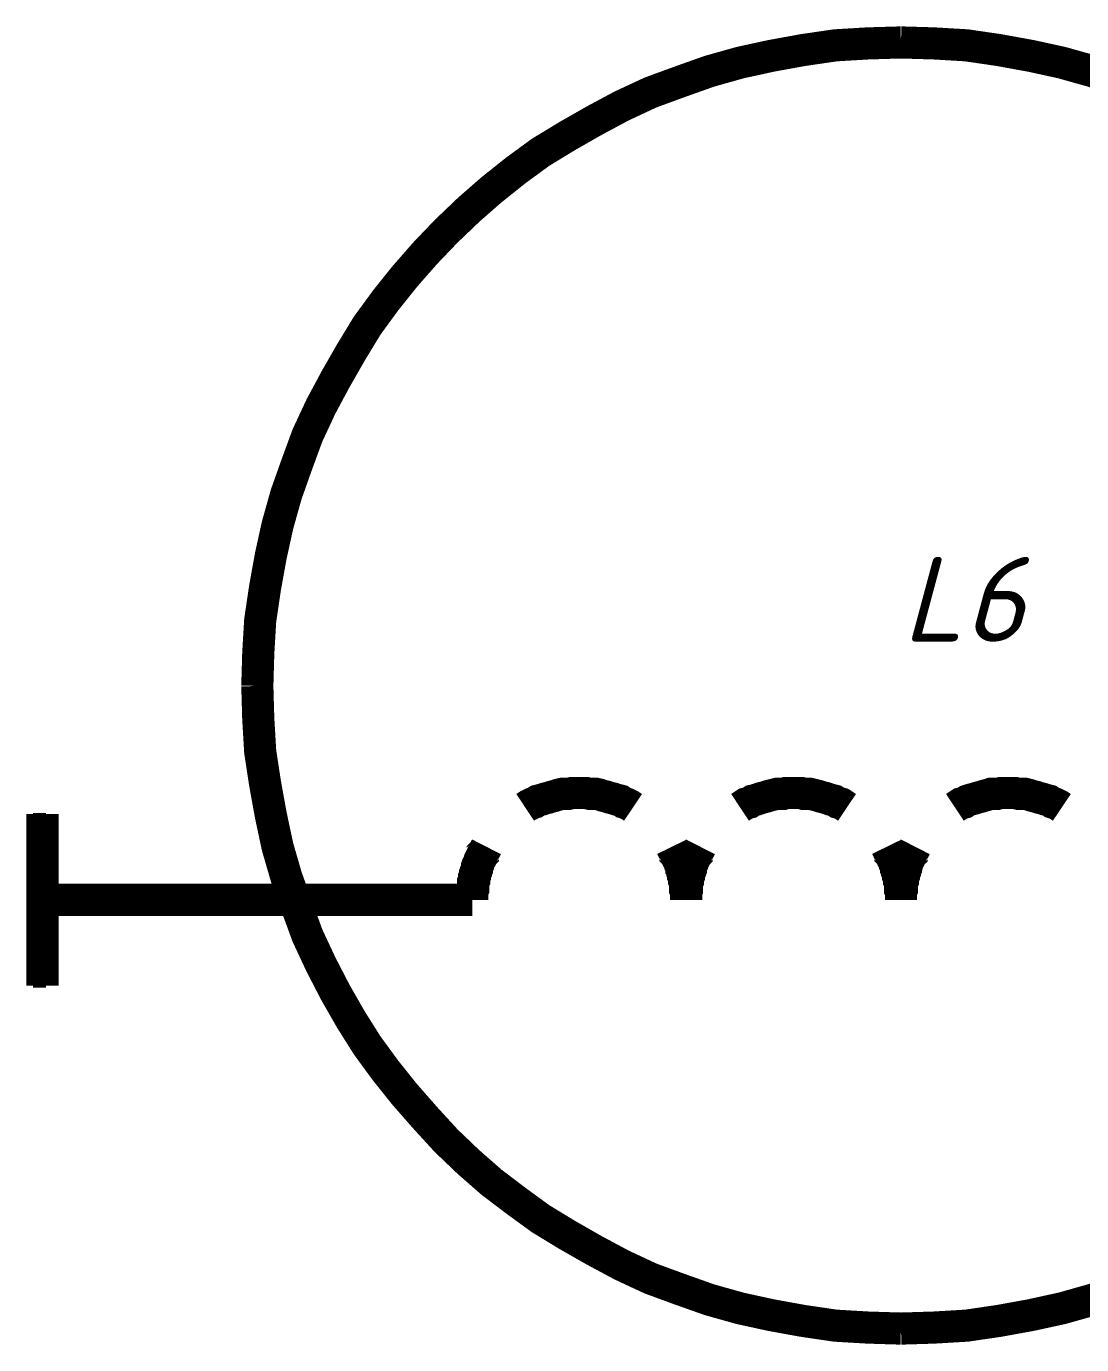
# Model space of a CAD drawing. Header units: inches. Extents: x 0 to 841, y 0 to 594.
# Drawn here: x 484.62 to 509.22, y 119.62 to 150.36 of the extents above; entities that cross this region are included whole.
import ezdxf

# ---------------------------------------------------------------- set-up
doc = ezdxf.new("R2010")
doc.units = ezdxf.units.IN
doc.layers.add('Sheet', color=255, linetype='Continuous')
doc.styles.get("Standard").update_dxf_attribs({"font": 'isocpeui.ttf'})

msp = doc.modelspace()

# ---------------------------------------------------------------- linework, layer by layer
at = {"layer": 'Sheet'}
for points in [[(490.007, 134.98, 0.749, 0.749, 0), (490.029, 135.743, 0.749, 0.749, 0), (490.074, 136.507, 0.749, 0.749, 0), (490.187, 137.27, 0.749, 0.749, 0), (490.321, 138.012, 0.749, 0.749, 0), (490.479, 138.73, 0.749, 0.749, 0), (490.681, 139.449, 0.749, 0.749, 0), (490.928, 140.145, 0.749, 0.749, 0), (491.175, 140.819, 0.749, 0.749, 0), (491.489, 141.493, 0.749, 0.749, 0), (491.826, 142.122, 0.749, 0.749, 0), (492.185, 142.75, 0.749, 0.749, 0), (492.567, 143.379, 0.749, 0.749, 0), (492.994, 143.963, 0.749, 0.749, 0), (493.443, 144.525, 0.749, 0.749, 0), (493.915, 145.064, 0.749, 0.749, 0), (494.409, 145.58, 0.749, 0.749, 0), (494.925, 146.074, 0.749, 0.749, 0), (495.464, 146.546, 0.749, 0.749, 0), (496.026, 146.995, 0.749, 0.749, 0), (496.61, 147.422, 0.749, 0.749, 0), (497.238, 147.804, 0.749, 0.749, 0), (497.867, 148.163, 0.749, 0.749, 0), (498.496, 148.5, 0.749, 0.749, 0), (499.17, 148.814, 0.749, 0.749, 0), (499.843, 149.061, 0.749, 0.749, 0), (500.54, 149.309, 0.749, 0.749, 0), (501.258, 149.511, 0.749, 0.749, 0), (501.977, 149.668, 0.749, 0.749, 0), (502.718, 149.803, 0.749, 0.749, 0), (503.482, 149.915, 0.749, 0.749, 0), (504.245, 149.96, 0.749, 0.749, 0), (505.009, 149.982, 0.749, 0.749, 0)], [(505.009, 149.982, 0.749, 0.749, 0), (504.245, 149.96, 0.749, 0.749, 0), (503.482, 149.915, 0.749, 0.749, 0), (502.718, 149.803, 0.749, 0.749, 0), (501.977, 149.668, 0.749, 0.749, 0), (501.258, 149.511, 0.749, 0.749, 0), (500.54, 149.309, 0.749, 0.749, 0), (499.843, 149.061, 0.749, 0.749, 0), (499.17, 148.814, 0.749, 0.749, 0), (498.496, 148.5, 0.749, 0.749, 0), (497.867, 148.163, 0.749, 0.749, 0), (497.238, 147.804, 0.749, 0.749, 0), (496.61, 147.422, 0.749, 0.749, 0), (496.026, 146.995, 0.749, 0.749, 0), (495.464, 146.546, 0.749, 0.749, 0), (494.925, 146.074, 0.749, 0.749, 0), (494.409, 145.58, 0.749, 0.749, 0), (493.915, 145.064, 0.749, 0.749, 0), (493.443, 144.525, 0.749, 0.749, 0), (492.994, 143.963, 0.749, 0.749, 0), (492.567, 143.379, 0.749, 0.749, 0), (492.185, 142.75, 0.749, 0.749, 0), (491.826, 142.122, 0.749, 0.749, 0), (491.489, 141.493, 0.749, 0.749, 0), (491.175, 140.819, 0.749, 0.749, 0), (490.928, 140.145, 0.749, 0.749, 0), (490.681, 139.449, 0.749, 0.749, 0), (490.479, 138.73, 0.749, 0.749, 0), (490.321, 138.012, 0.749, 0.749, 0), (490.187, 137.27, 0.749, 0.749, 0), (490.074, 136.507, 0.749, 0.749, 0), (490.029, 135.743, 0.749, 0.749, 0), (490.007, 134.98, 0.749, 0.749, 0)], [(505.009, 149.982, 0.749, 0.749, 0), (505.009, 149.982, 0.749, 0.749, 0)], [(505.009, 149.982, 0.749, 0.749, 0), (505.772, 149.96, 0.749, 0.749, 0), (506.536, 149.915, 0.749, 0.749, 0), (507.299, 149.803, 0.749, 0.749, 0), (508.041, 149.668, 0.749, 0.749, 0), (508.759, 149.511, 0.749, 0.749, 0), (509.478, 149.309, 0.749, 0.749, 0), (510.174, 149.061, 0.749, 0.749, 0)], [(510.174, 149.061, 0.749, 0.749, 0), (509.478, 149.309, 0.749, 0.749, 0), (508.759, 149.511, 0.749, 0.749, 0), (508.041, 149.668, 0.749, 0.749, 0), (507.299, 149.803, 0.749, 0.749, 0), (506.536, 149.915, 0.749, 0.749, 0), (505.772, 149.96, 0.749, 0.749, 0), (505.009, 149.982, 0.749, 0.749, 0)], [(505.009, 119.999, 0.749, 0.749, 0), (504.245, 120.022, 0.749, 0.749, 0), (503.482, 120.067, 0.749, 0.749, 0), (502.718, 120.179, 0.749, 0.749, 0), (501.977, 120.314, 0.749, 0.749, 0), (501.258, 120.471, 0.749, 0.749, 0), (500.54, 120.673, 0.749, 0.749, 0), (499.843, 120.92, 0.749, 0.749, 0), (499.17, 121.167, 0.749, 0.749, 0), (498.496, 121.482, 0.749, 0.749, 0), (497.867, 121.819, 0.749, 0.749, 0), (497.238, 122.178, 0.749, 0.749, 0), (496.61, 122.56, 0.749, 0.749, 0), (496.026, 122.986, 0.749, 0.749, 0), (495.464, 123.413, 0.749, 0.749, 0), (494.925, 123.885, 0.749, 0.749, 0), (494.409, 124.379, 0.749, 0.749, 0), (493.915, 124.918, 0.749, 0.749, 0), (493.443, 125.457, 0.749, 0.749, 0), (492.994, 126.018, 0.749, 0.749, 0), (492.567, 126.602, 0.749, 0.749, 0), (492.185, 127.209, 0.749, 0.749, 0), (491.826, 127.838, 0.749, 0.749, 0), (491.489, 128.489, 0.749, 0.749, 0), (491.175, 129.163, 0.749, 0.749, 0), (490.928, 129.836, 0.749, 0.749, 0), (490.681, 130.533, 0.749, 0.749, 0), (490.479, 131.229, 0.749, 0.749, 0), (490.321, 131.97, 0.749, 0.749, 0), (490.187, 132.711, 0.749, 0.749, 0), (490.074, 133.452, 0.749, 0.749, 0), (490.029, 134.216, 0.749, 0.749, 0), (490.007, 134.98, 0.749, 0.749, 0)], [(490.007, 134.98, 0.749, 0.749, 0), (490.007, 134.98, 0.749, 0.749, 0)], [(490.007, 134.98, 0.749, 0.749, 0), (490.029, 134.216, 0.749, 0.749, 0), (490.074, 133.452, 0.749, 0.749, 0), (490.187, 132.711, 0.749, 0.749, 0), (490.321, 131.97, 0.749, 0.749, 0), (490.479, 131.229, 0.749, 0.749, 0), (490.681, 130.533, 0.749, 0.749, 0), (490.928, 129.836, 0.749, 0.749, 0), (491.175, 129.163, 0.749, 0.749, 0), (491.489, 128.489, 0.749, 0.749, 0), (491.826, 127.838, 0.749, 0.749, 0), (492.185, 127.209, 0.749, 0.749, 0), (492.567, 126.602, 0.749, 0.749, 0), (492.994, 126.018, 0.749, 0.749, 0), (493.443, 125.457, 0.749, 0.749, 0), (493.915, 124.918, 0.749, 0.749, 0), (494.409, 124.379, 0.749, 0.749, 0), (494.925, 123.885, 0.749, 0.749, 0), (495.464, 123.413, 0.749, 0.749, 0), (496.026, 122.986, 0.749, 0.749, 0), (496.61, 122.56, 0.749, 0.749, 0), (497.238, 122.178, 0.749, 0.749, 0), (497.867, 121.819, 0.749, 0.749, 0), (498.496, 121.482, 0.749, 0.749, 0), (499.17, 121.167, 0.749, 0.749, 0), (499.843, 120.92, 0.749, 0.749, 0), (500.54, 120.673, 0.749, 0.749, 0), (501.258, 120.471, 0.749, 0.749, 0), (501.977, 120.314, 0.749, 0.749, 0), (502.718, 120.179, 0.749, 0.749, 0), (503.482, 120.067, 0.749, 0.749, 0), (504.245, 120.022, 0.749, 0.749, 0), (505.009, 119.999, 0.749, 0.749, 0)], [(498.765, 132.15, 0.749, 0.749, 0), (498.698, 132.195, 0.749, 0.749, 0), (498.608, 132.24, 0.749, 0.749, 0), (498.541, 132.262, 0.749, 0.749, 0), (498.474, 132.307, 0.749, 0.749, 0), (498.384, 132.329, 0.749, 0.749, 0), (498.316, 132.352, 0.749, 0.749, 0), (498.226, 132.374, 0.749, 0.749, 0), (498.159, 132.397, 0.749, 0.749, 0), (498.069, 132.419, 0.749, 0.749, 0), (498.002, 132.442, 0.749, 0.749, 0), (497.912, 132.464, 0.749, 0.749, 0), (497.822, 132.464, 0.749, 0.749, 0), (497.755, 132.464, 0.749, 0.749, 0), (497.665, 132.487, 0.749, 0.749, 0), (497.598, 132.487, 0.749, 0.749, 0), (497.508, 132.487, 0.749, 0.749, 0), (497.418, 132.487, 0.749, 0.749, 0), (497.351, 132.487, 0.749, 0.749, 0), (497.261, 132.464, 0.749, 0.749, 0), (497.193, 132.464, 0.749, 0.749, 0), (497.104, 132.464, 0.749, 0.749, 0), (497.014, 132.442, 0.749, 0.749, 0), (496.946, 132.419, 0.749, 0.749, 0), (496.857, 132.397, 0.749, 0.749, 0), (496.789, 132.374, 0.749, 0.749, 0), (496.699, 132.352, 0.749, 0.749, 0), (496.632, 132.329, 0.749, 0.749, 0), (496.542, 132.307, 0.749, 0.749, 0), (496.475, 132.262, 0.749, 0.749, 0), (496.407, 132.24, 0.749, 0.749, 0), (496.318, 132.195, 0.749, 0.749, 0), (496.25, 132.15, 0.749, 0.749, 0)], [(503.751, 132.15, 0.749, 0.749, 0), (503.684, 132.195, 0.749, 0.749, 0), (503.616, 132.24, 0.749, 0.749, 0), (503.527, 132.262, 0.749, 0.749, 0), (503.459, 132.307, 0.749, 0.749, 0), (503.369, 132.329, 0.749, 0.749, 0), (503.302, 132.352, 0.749, 0.749, 0), (503.235, 132.374, 0.749, 0.749, 0), (503.145, 132.397, 0.749, 0.749, 0), (503.077, 132.419, 0.749, 0.749, 0), (502.988, 132.442, 0.749, 0.749, 0), (502.898, 132.464, 0.749, 0.749, 0), (502.83, 132.464, 0.749, 0.749, 0), (502.74, 132.464, 0.749, 0.749, 0), (502.673, 132.487, 0.749, 0.749, 0), (502.583, 132.487, 0.749, 0.749, 0), (502.516, 132.487, 0.749, 0.749, 0), (502.426, 132.487, 0.749, 0.749, 0), (502.336, 132.487, 0.749, 0.749, 0), (502.269, 132.464, 0.749, 0.749, 0), (502.179, 132.464, 0.749, 0.749, 0), (502.112, 132.464, 0.749, 0.749, 0), (502.022, 132.442, 0.749, 0.749, 0), (501.932, 132.419, 0.749, 0.749, 0), (501.865, 132.397, 0.749, 0.749, 0), (501.775, 132.374, 0.749, 0.749, 0), (501.707, 132.352, 0.749, 0.749, 0), (501.64, 132.329, 0.749, 0.749, 0), (501.55, 132.307, 0.749, 0.749, 0), (501.483, 132.262, 0.749, 0.749, 0), (501.393, 132.24, 0.749, 0.749, 0), (501.326, 132.195, 0.749, 0.749, 0), (501.258, 132.15, 0.749, 0.749, 0)], [(508.759, 132.15, 0.749, 0.749, 0), (508.692, 132.195, 0.749, 0.749, 0), (508.602, 132.24, 0.749, 0.749, 0), (508.535, 132.262, 0.749, 0.749, 0), (508.467, 132.307, 0.749, 0.749, 0), (508.377, 132.329, 0.749, 0.749, 0), (508.31, 132.352, 0.749, 0.749, 0), (508.22, 132.374, 0.749, 0.749, 0), (508.153, 132.397, 0.749, 0.749, 0), (508.063, 132.419, 0.749, 0.749, 0), (507.996, 132.442, 0.749, 0.749, 0), (507.906, 132.464, 0.749, 0.749, 0), (507.816, 132.464, 0.749, 0.749, 0), (507.749, 132.464, 0.749, 0.749, 0), (507.659, 132.487, 0.749, 0.749, 0), (507.591, 132.487, 0.749, 0.749, 0), (507.502, 132.487, 0.749, 0.749, 0), (507.434, 132.487, 0.749, 0.749, 0), (507.344, 132.487, 0.749, 0.749, 0), (507.255, 132.464, 0.749, 0.749, 0), (507.187, 132.464, 0.749, 0.749, 0), (507.097, 132.464, 0.749, 0.749, 0), (507.03, 132.442, 0.749, 0.749, 0), (506.94, 132.419, 0.749, 0.749, 0), (506.873, 132.397, 0.749, 0.749, 0), (506.783, 132.374, 0.749, 0.749, 0), (506.716, 132.352, 0.749, 0.749, 0), (506.626, 132.329, 0.749, 0.749, 0), (506.558, 132.307, 0.749, 0.749, 0), (506.491, 132.262, 0.749, 0.749, 0), (506.401, 132.24, 0.749, 0.749, 0), (506.334, 132.195, 0.749, 0.749, 0), (506.266, 132.15, 0.749, 0.749, 0)], [(484.999, 131.993, 0.749, 0.749, 0), (484.999, 127.995, 0.749, 0.749, 0)], [(484.931, 132.015, 0.3, 0.3, 0), (484.931, 127.95, 0.3, 0.3, 0)], [(495.352, 131.229, 0.749, 0.749, 0), (495.329, 131.184, 0.749, 0.749, 0), (495.307, 131.162, 0.749, 0.749, 0), (495.285, 131.117, 0.749, 0.749, 0), (495.262, 131.094, 0.749, 0.749, 0), (495.262, 131.049, 0.749, 0.749, 0), (495.24, 131.027, 0.749, 0.749, 0), (495.217, 130.982, 0.749, 0.749, 0), (495.195, 130.937, 0.749, 0.749, 0), (495.195, 130.914, 0.749, 0.749, 0), (495.172, 130.87, 0.749, 0.749, 0), (495.15, 130.825, 0.749, 0.749, 0), (495.15, 130.802, 0.749, 0.749, 0), (495.127, 130.757, 0.749, 0.749, 0), (495.127, 130.712, 0.749, 0.749, 0), (495.105, 130.667, 0.749, 0.749, 0), (495.105, 130.645, 0.749, 0.749, 0), (495.082, 130.6, 0.749, 0.749, 0), (495.082, 130.555, 0.749, 0.749, 0), (495.06, 130.51, 0.749, 0.749, 0), (495.06, 130.488, 0.749, 0.749, 0), (495.06, 130.443, 0.749, 0.749, 0), (495.037, 130.398, 0.749, 0.749, 0), (495.037, 130.353, 0.749, 0.749, 0), (495.037, 130.308, 0.749, 0.749, 0), (495.037, 130.286, 0.749, 0.749, 0), (495.037, 130.241, 0.749, 0.749, 0), (495.015, 130.196, 0.749, 0.749, 0), (495.015, 130.151, 0.749, 0.749, 0), (495.015, 130.106, 0.749, 0.749, 0), (495.015, 130.083, 0.749, 0.749, 0), (495.015, 130.039, 0.749, 0.749, 0), (495.015, 129.994, 0.749, 0.749, 0)], [(500.001, 129.994, 0.749, 0.749, 0), (500.001, 130.039, 0.749, 0.749, 0), (500.001, 130.083, 0.749, 0.749, 0), (500.001, 130.106, 0.749, 0.749, 0), (500.001, 130.151, 0.749, 0.749, 0), (500.001, 130.196, 0.749, 0.749, 0), (499.978, 130.241, 0.749, 0.749, 0), (499.978, 130.286, 0.749, 0.749, 0), (499.978, 130.308, 0.749, 0.749, 0), (499.978, 130.353, 0.749, 0.749, 0), (499.978, 130.398, 0.749, 0.749, 0), (499.956, 130.443, 0.749, 0.749, 0), (499.956, 130.488, 0.749, 0.749, 0), (499.956, 130.51, 0.749, 0.749, 0), (499.933, 130.555, 0.749, 0.749, 0), (499.933, 130.6, 0.749, 0.749, 0), (499.911, 130.645, 0.749, 0.749, 0), (499.911, 130.667, 0.749, 0.749, 0), (499.888, 130.712, 0.749, 0.749, 0), (499.888, 130.757, 0.749, 0.749, 0), (499.866, 130.802, 0.749, 0.749, 0), (499.866, 130.825, 0.749, 0.749, 0), (499.843, 130.87, 0.749, 0.749, 0), (499.821, 130.914, 0.749, 0.749, 0), (499.821, 130.937, 0.749, 0.749, 0), (499.799, 130.982, 0.749, 0.749, 0), (499.776, 131.027, 0.749, 0.749, 0), (499.754, 131.049, 0.749, 0.749, 0), (499.754, 131.094, 0.749, 0.749, 0), (499.731, 131.117, 0.749, 0.749, 0), (499.709, 131.162, 0.749, 0.749, 0), (499.686, 131.184, 0.749, 0.749, 0), (499.664, 131.229, 0.749, 0.749, 0)], [(500.338, 131.229, 0.749, 0.749, 0), (500.315, 131.184, 0.749, 0.749, 0), (500.293, 131.162, 0.749, 0.749, 0), (500.27, 131.117, 0.749, 0.749, 0), (500.248, 131.094, 0.749, 0.749, 0), (500.248, 131.049, 0.749, 0.749, 0), (500.225, 131.027, 0.749, 0.749, 0), (500.203, 130.982, 0.749, 0.749, 0), (500.18, 130.937, 0.749, 0.749, 0), (500.18, 130.914, 0.749, 0.749, 0), (500.158, 130.87, 0.749, 0.749, 0), (500.135, 130.825, 0.749, 0.749, 0), (500.135, 130.802, 0.749, 0.749, 0), (500.113, 130.757, 0.749, 0.749, 0), (500.113, 130.712, 0.749, 0.749, 0), (500.09, 130.667, 0.749, 0.749, 0), (500.09, 130.645, 0.749, 0.749, 0), (500.068, 130.6, 0.749, 0.749, 0), (500.068, 130.555, 0.749, 0.749, 0), (500.046, 130.51, 0.749, 0.749, 0), (500.046, 130.488, 0.749, 0.749, 0), (500.046, 130.443, 0.749, 0.749, 0), (500.023, 130.398, 0.749, 0.749, 0), (500.023, 130.353, 0.749, 0.749, 0), (500.023, 130.308, 0.749, 0.749, 0), (500.023, 130.286, 0.749, 0.749, 0), (500.023, 130.241, 0.749, 0.749, 0), (500.001, 130.196, 0.749, 0.749, 0), (500.001, 130.151, 0.749, 0.749, 0), (500.001, 130.106, 0.749, 0.749, 0), (500.001, 130.083, 0.749, 0.749, 0), (500.001, 130.039, 0.749, 0.749, 0), (500.001, 129.994, 0.749, 0.749, 0)], [(505.009, 129.994, 0.749, 0.749, 0), (505.009, 130.039, 0.749, 0.749, 0), (505.009, 130.083, 0.749, 0.749, 0), (505.009, 130.106, 0.749, 0.749, 0), (505.009, 130.151, 0.749, 0.749, 0), (505.009, 130.196, 0.749, 0.749, 0), (504.986, 130.241, 0.749, 0.749, 0), (504.986, 130.286, 0.749, 0.749, 0), (504.986, 130.308, 0.749, 0.749, 0), (504.986, 130.353, 0.749, 0.749, 0), (504.986, 130.398, 0.749, 0.749, 0), (504.964, 130.443, 0.749, 0.749, 0), (504.964, 130.488, 0.749, 0.749, 0), (504.964, 130.51, 0.749, 0.749, 0), (504.941, 130.555, 0.749, 0.749, 0), (504.941, 130.6, 0.749, 0.749, 0), (504.919, 130.645, 0.749, 0.749, 0), (504.919, 130.667, 0.749, 0.749, 0), (504.896, 130.712, 0.749, 0.749, 0), (504.896, 130.757, 0.749, 0.749, 0), (504.874, 130.802, 0.749, 0.749, 0), (504.874, 130.825, 0.749, 0.749, 0), (504.852, 130.87, 0.749, 0.749, 0), (504.829, 130.914, 0.749, 0.749, 0), (504.829, 130.937, 0.749, 0.749, 0), (504.807, 130.982, 0.749, 0.749, 0), (504.784, 131.027, 0.749, 0.749, 0), (504.762, 131.049, 0.749, 0.749, 0), (504.762, 131.094, 0.749, 0.749, 0), (504.739, 131.117, 0.749, 0.749, 0), (504.717, 131.162, 0.749, 0.749, 0), (504.694, 131.184, 0.749, 0.749, 0), (504.672, 131.229, 0.749, 0.749, 0)], [(505.346, 131.229, 0.749, 0.749, 0), (505.323, 131.184, 0.749, 0.749, 0), (505.301, 131.162, 0.749, 0.749, 0), (505.278, 131.117, 0.749, 0.749, 0), (505.256, 131.094, 0.749, 0.749, 0), (505.256, 131.049, 0.749, 0.749, 0), (505.233, 131.027, 0.749, 0.749, 0), (505.211, 130.982, 0.749, 0.749, 0), (505.188, 130.937, 0.749, 0.749, 0), (505.188, 130.914, 0.749, 0.749, 0), (505.166, 130.87, 0.749, 0.749, 0), (505.143, 130.825, 0.749, 0.749, 0), (505.143, 130.802, 0.749, 0.749, 0), (505.121, 130.757, 0.749, 0.749, 0), (505.121, 130.712, 0.749, 0.749, 0), (505.099, 130.667, 0.749, 0.749, 0), (505.099, 130.645, 0.749, 0.749, 0), (505.076, 130.6, 0.749, 0.749, 0), (505.076, 130.555, 0.749, 0.749, 0), (505.054, 130.51, 0.749, 0.749, 0), (505.054, 130.488, 0.749, 0.749, 0), (505.054, 130.443, 0.749, 0.749, 0), (505.031, 130.398, 0.749, 0.749, 0), (505.031, 130.353, 0.749, 0.749, 0), (505.031, 130.308, 0.749, 0.749, 0), (505.031, 130.286, 0.749, 0.749, 0), (505.031, 130.241, 0.749, 0.749, 0), (505.009, 130.196, 0.749, 0.749, 0), (505.009, 130.151, 0.749, 0.749, 0), (505.009, 130.106, 0.749, 0.749, 0), (505.009, 130.083, 0.749, 0.749, 0), (505.009, 130.039, 0.749, 0.749, 0), (505.009, 129.994, 0.749, 0.749, 0)], [(490.007, 129.994, 0.749, 0.749, 0), (484.999, 129.994, 0.749, 0.749, 0)], [(490.007, 129.994, 0.749, 0.749, 0), (495.015, 129.994, 0.749, 0.749, 0)], [(490.007, 129.994, 0.3, 0.3, 0), (484.931, 129.994, 0.3, 0.3, 0)], [(495.015, 129.994, 0.3, 0.3, 0), (490.007, 129.994, 0.3, 0.3, 0)], [(510.174, 120.92, 0.749, 0.749, 0), (509.478, 120.673, 0.749, 0.749, 0), (508.759, 120.471, 0.749, 0.749, 0), (508.041, 120.314, 0.749, 0.749, 0), (507.299, 120.179, 0.749, 0.749, 0), (506.536, 120.067, 0.749, 0.749, 0), (505.772, 120.022, 0.749, 0.749, 0), (505.009, 119.999, 0.749, 0.749, 0)], [(505.009, 119.999, 0.749, 0.749, 0), (505.772, 120.022, 0.749, 0.749, 0), (506.536, 120.067, 0.749, 0.749, 0), (507.299, 120.179, 0.749, 0.749, 0), (508.041, 120.314, 0.749, 0.749, 0), (508.759, 120.471, 0.749, 0.749, 0), (509.478, 120.673, 0.749, 0.749, 0), (510.174, 120.92, 0.749, 0.749, 0)], [(505.009, 119.999, 0.749, 0.749, 0), (505.009, 119.999, 0.749, 0.749, 0)]]:
    msp.add_lwpolyline(points, format="xyseb", dxfattribs=at)

# ---------------------------------------------------------------- texts
msp.add_text('L6', height=1.9764, dxfattribs=at).set_placement((505.031, 136.013))

doc.saveas('drawing.dxf')
